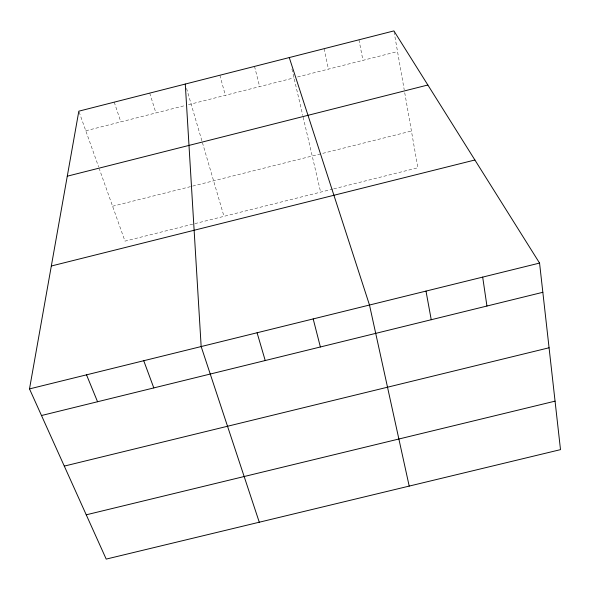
<?xml version="1.0" encoding="UTF-8"?>
<svg xmlns="http://www.w3.org/2000/svg" width="590" height="590" viewBox="0 0 590 590"><rect width="100%" height="100%" fill="white"/><g stroke="black" fill="none" stroke-linecap="round" stroke-linejoin="round"><path stroke-width="0.44" stroke-dasharray="2.95 2.21" d="M85.786 130.781L184.958 105.581M188.483 104.688L293.997 77.873M297.53 76.973L397.527 51.559M112.587 206.242L411.429 131.039M332.871 189.066L124.984 241.133L99.275 168.755M333.748 188.844L417.86 167.774L404.526 91.561M79.126 112.034L98.663 167.029M114.231 102.159L120.825 121.879M149.72 93.117L155.93 112.956M186.551 88.397L201.913 140.914M202.429 142.669L223.979 216.338M219.871 75.247L225.343 95.315M254.533 66.412L259.637 86.605M291.939 69.037L302.751 115.404M303.164 117.196L320.636 192.126M324.072 48.697L328.438 69.118M358.956 39.81L362.946 60.35M394.068 31.801L404.216 89.783"/><path stroke-width="0.89" d="M29.5 388.906L78.824 111.178L393.913 30.901L539.562 263.074L560.5 449.639L106.207 559.099L29.5 388.906L539.562 263.074M67.282 176.189L427.853 85.004M51.33 266.002L474.898 159.993M41.499 415.522L542.844 292.293M64.295 466.1L549.069 347.776M86.243 514.812L555.057 401.148M86.523 374.842L97.556 401.746M143.739 360.726L153.806 387.918M259.276 522.216L201.161 346.559L185.282 84.06M289.27 57.562L369.495 305.03L409.202 486.094M257.085 332.767L265.22 360.534M313.194 318.925L320.377 346.979M425.995 291.091L431.238 319.728M482.679 277.108L486.942 306.033"/></g></svg>
